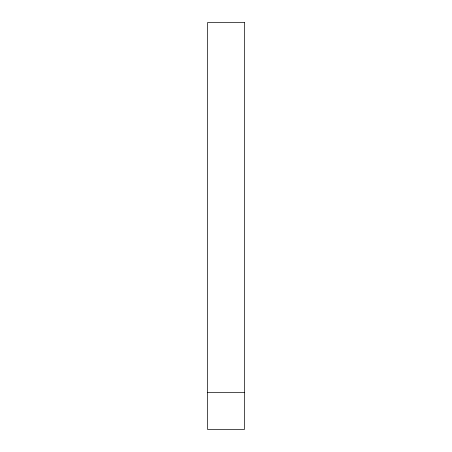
<?xml version="1.0" encoding="UTF-8"?>
<svg xmlns="http://www.w3.org/2000/svg" width="452" height="452" viewBox="0 0 452 452"><rect width="100%" height="100%" fill="white"/><g stroke="black" fill="none" stroke-linecap="round" stroke-linejoin="round"><path stroke-width="0.68" d="M207.508 392.421L244.492 392.421M244.492 22.6L207.508 22.6L207.508 429.4L244.492 429.4L244.492 22.6"/></g></svg>
